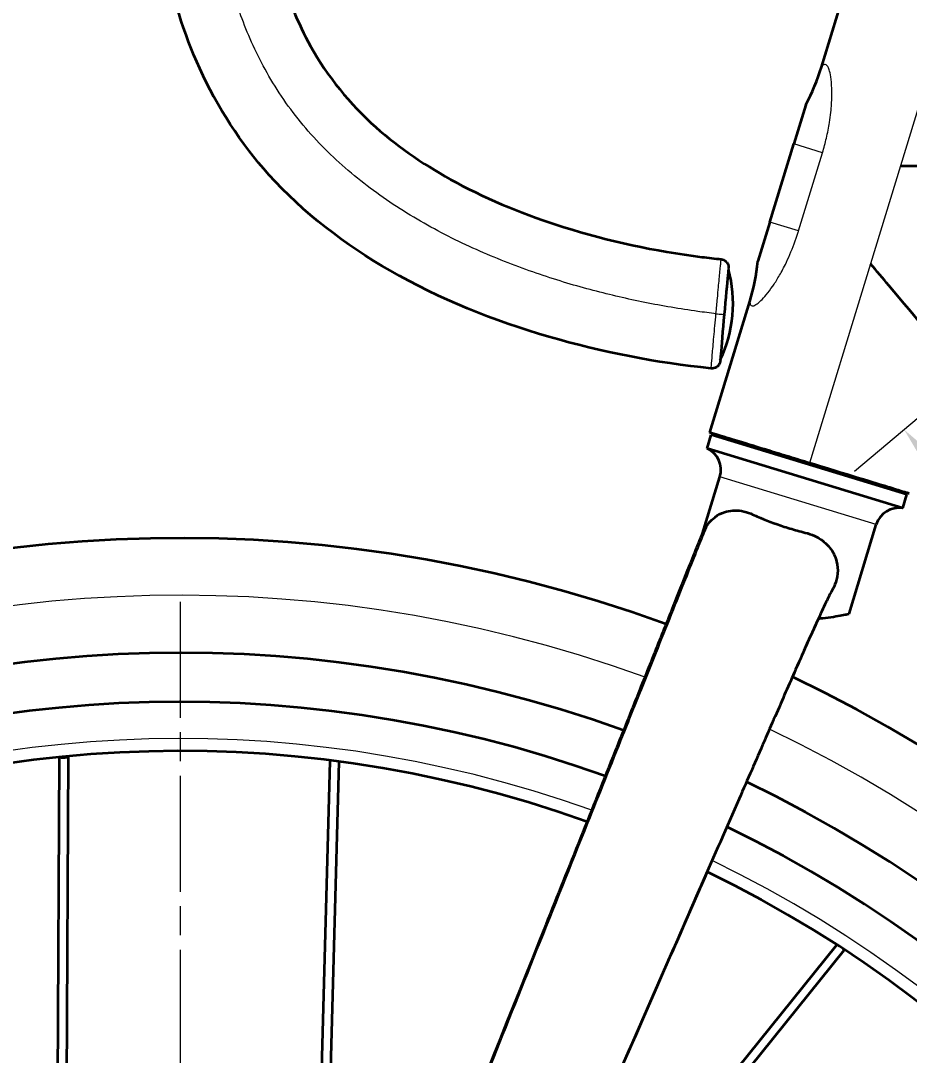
# Model space of a CAD drawing. Header units: millimetres. Extents: x 103 to 2059, y 115 to 1460.
# Drawn here: x 585.8 to 803, y 883.1 to 1135.9 of the extents above; entities that cross this region are included whole.
import ezdxf

# ---------------------------------------------------------------- set-up
doc = ezdxf.new("R2010")
doc.units = ezdxf.units.MM
doc.header["$LTSCALE"] = 5
doc.linetypes.add('CHAIN', pattern=[0.3543, 0.2362, -0.0295, 0.0591, -0.0295])
for name, color, linetype, lineweight in [('Center Mark (ISO)', 7, 'Continuous', 9), ('Dimension (ISO)', 7, 'Continuous', 9), ('Visible (ISO)', 7, 'Continuous', 35), ('Visible Narrow (ISO)', 7, 'Continuous', 9)]:
    doc.layers.add(name, color=color, linetype=linetype, lineweight=lineweight)
doc.styles.add('Note Text (ISO)', font='tahoma.ttf')
doc.dimstyles.new('Default (ISO)', dxfattribs={"dimscale": 5, "dimtxt": 3.5, "dimasz": 2.5, "dimexe": 3.175, "dimexo": 0, "dimgap": 0.762, "dimtad": 1, "dimdec": 1, "dimrnd": 1e-08, "dimzin": 4, "dimtxsty": 'Note Text (ISO)', "dimcen": 0.09, "dimdle": 10, "dimclrd": 256, "dimclre": 256, "dimclrt": 256, "dimadec": 0, "dimazin": 0, "dimtfac": 1.001486, "dimtmove": 0, "dimatfit": 3, "dimfxl": 0, "dimtolj": 1, "dimtzin": 0, "dimlwd": -1, "dimlwe": -1, "dimarcsym": 0})

# ---------------------------------------------------------------- blocks, each defined once
blk = doc.blocks.new('*D7')
at = {"layer": 'Defpoints', "color": 0}
for p in [(805.44, 1039.02), (801.76, 1035.93), (1170.31, 605.02)]:
    blk.add_point(p, dxfattribs=at)
at = {"layer": 'Dimension (ISO)'}
for p, q in [((805.44, 1039.02), (789.61, 1025.71)), ((1158.59, 611.5), (809.81, 1026.36)), ((1170.31, 605.02), (1154.49, 591.71))]:
    blk.add_line(p, q, dxfattribs=at)
for points in [[(811.4, 1027.7), (808.21, 1025.02), (801.76, 1035.93)], [(1160.19, 612.84), (1157, 610.16), (1166.64, 601.93)]]:
    blk.add_solid(points, dxfattribs=at)
at = {"layer": 'Dimension (ISO)', "insert": (953.45, 897.37), "char_height": 17.5, "attachment_point": 1, "rotation": 310.0545, "style": 'Note Text (ISO)'}
blk.add_mtext('\\A1;\\fTahoma|b0|i0;{\\H17.5000;(469,0) - 567,0}', dxfattribs=at)
blk = doc.blocks.new('*D14')
at = {"layer": 'Defpoints', "color": 0}
for p in [(227.82, 1142.44), (813.68, 1142.44), (292.28, 661.37)]:
    blk.add_point(p, dxfattribs=at)
at = {"layer": 'Dimension (ISO)'}
for p, q in [((813.68, 1142.44), (211.94, 1142.44)), ((227.82, 673.87), (227.82, 1129.94)), ((292.28, 661.37), (211.94, 661.37))]:
    blk.add_line(p, q, dxfattribs=at)
for points in [[(225.74, 1129.94), (229.9, 1129.94), (227.82, 1142.44)], [(225.74, 673.87), (229.9, 673.87), (227.82, 661.37)]]:
    blk.add_solid(points, dxfattribs=at)
at = {"layer": 'Dimension (ISO)', "insert": (201.76, 873.19), "char_height": 17.5, "attachment_point": 1, "rotation": 90, "style": 'Note Text (ISO)'}
blk.add_mtext('\\A1;481,1', dxfattribs=at)
blk = doc.blocks.new('*D17')
at = {"layer": 'Defpoints', "color": 0}
for p in [(178.7, 1142.44), (813.68, 1142.44), (1641.2, 312.94)]:
    blk.add_point(p, dxfattribs=at)
at = {"layer": 'Dimension (ISO)'}
for p, q in [((813.68, 1142.44), (162.83, 1142.44)), ((178.7, 325.44), (178.7, 1129.94)), ((1641.2, 312.94), (162.83, 312.94))]:
    blk.add_line(p, q, dxfattribs=at)
for points in [[(176.62, 1129.94), (180.79, 1129.94), (178.7, 1142.44)], [(176.62, 325.44), (180.79, 325.44), (178.7, 312.94)]]:
    blk.add_solid(points, dxfattribs=at)
at = {"layer": 'Dimension (ISO)', "insert": (152.64, 698.83), "char_height": 17.5, "attachment_point": 1, "rotation": 90, "style": 'Note Text (ISO)'}
blk.add_mtext('\\A1;829,5', dxfattribs=at)
blk = doc.blocks.new('*D18')
at = {"layer": 'Defpoints', "color": 0}
for p in [(129.29, 1279.41), (1543.27, 1279.41), (1641.2, 312.94)]:
    blk.add_point(p, dxfattribs=at)
at = {"layer": 'Dimension (ISO)'}
for p, q in [((1543.27, 1279.41), (113.41, 1279.41)), ((129.29, 325.44), (129.29, 1266.91)), ((1641.2, 312.94), (113.41, 312.94))]:
    blk.add_line(p, q, dxfattribs=at)
for points in [[(127.2, 1266.91), (131.37, 1266.91), (129.29, 1279.41)], [(127.2, 325.44), (131.37, 325.44), (129.29, 312.94)]]:
    blk.add_solid(points, dxfattribs=at)
at = {"layer": 'Dimension (ISO)', "insert": (103.27, 780.31), "char_height": 17.5, "attachment_point": 1, "rotation": 90, "style": 'Note Text (ISO)'}
blk.add_mtext('\\A1;966,5', dxfattribs=at)

msp = doc.modelspace()

# ---------------------------------------------------------------- linework, layer by layer
at = {"layer": 'Center Mark (ISO)', "linetype": 'CHAIN', "ltscale": 23.990969}
msp.add_line((624.78, 993.87), (624.78, 328.87), dxfattribs=at)
at = {"layer": 'Visible (ISO)'}
for p, q in [((781.55, 1124.56), (789.29, 1149.89)), ((777.68, 1115.33), (774.76, 1105.77)), ((768.91, 1086.64), (774.76, 1105.77)), ((768.91, 1086.64), (765.99, 1077.08)), ((758.79, 1075.12), (758.79, 1075.12)), ((758.8, 1075.12), (758.8, 1075.12)), ((754.24, 1035.23), (764.04, 1067.27)), ((756.82, 1053.01), (756.82, 1053.01)), ((754.6, 1050.91), (754.6, 1050.91)), ((754.6, 1050.91), (754.6, 1050.91)), ((753.58, 1031.35), (754.6, 1034.7)), ((802.42, 1020.08), (754.6, 1034.7)), ((755.34, 1034.89), (755.22, 1034.51)), ((801.39, 1016.74), (753.58, 1031.35)), ((752.45, 1010.57), (756.69, 1024.44)), ((801.39, 1016.74), (802.42, 1020.08)), ((801.91, 1020.66), (801.79, 1020.27)), ((788.28, 990.94), (794.94, 1012.75)), ((595.18, 955.88), (594.19, 727.53)), ((597.38, 955.99), (596.38, 725.68)), ((656.43, 770.36), (661.46, 954.97)), ((658.79, 776.26), (663.65, 954.8)), ((695.32, 794.77), (787.05, 908.79)), ((698.68, 802.47), (785.27, 910.08))]:
    msp.add_line(p, q, dxfattribs=at)
for centre, radius, start, end in [((733.73, 1139.17), 50, 331.5217, 343), ((716.22, 1081.89), 50, 343, 354.4783), ((728.13, 1066.73), 31.8, 334.4359, 15.289), ((751.19, 1026.12), 5.75, 343, 65.5053), ((800.44, 1011.06), 5.75, 80.4947, 163), ((624.78, 661.37), 348, 70.0335, 64.5287), ((624.78, 661.37), 320, 70.1929, 64.3678), ((624.78, 661.37), 320, 70.1929, 64.3678), ((624.78, 661.37), 308, 70.2702, 64.2893), ((624.78, 661.37), 296, 70.3537, 64.2049)]:
    msp.add_arc(centre, radius, start, end, dxfattribs=at)
for centre, major_axis, ratio, start_param, end_param in [((757.81, 1064.06), (-0.99, -11.06), 0.004287, 3.130081, 6.294697), ((596.28, 955.99), (1.1, 0), 0.112757, 3.879313, 7.00709), ((662.56, 954.94), (-1.1, 0.03), 0.132967, 5.640382, 6.283185), ((786.2, 909.48), (0.857, -0.69), 0.112757, 0, 0.723905)]:
    msp.add_ellipse(centre, major_axis=major_axis, ratio=ratio, start_param=start_param, end_param=end_param, dxfattribs=at)
for points, knots in [([(754.6, 1050.91), (741.19, 1052.26), (727.86, 1054.87), (701.46, 1062.55), (688.25, 1067.83), (665.18, 1081.08), (654.92, 1088.89), (639.58, 1105.9), (633.86, 1114.79), (625.66, 1132.79), (622.79, 1142), (620.77, 1156.02), (620.47, 1160.75), (620.94, 1169.26), (621.53, 1173.08), (623.35, 1179.28), (624.34, 1181.76), (627.6, 1187.98), (630.34, 1191.55), (636.34, 1197.17), (639.54, 1199.41), (642.91, 1201.27)], [0, 0, 0, 0, 4.042055, 4.042055, 8.251712, 8.251712, 12.031762, 12.031762, 15.139684, 15.139684, 17.990448, 17.990448, 19.40632, 19.40632, 20.555748, 20.555748, 21.351381, 21.351381, 22.666687, 22.666687, 23.821599, 23.821599, 23.821599, 23.821599]), ([(655.83, 1177.79), (654.77, 1177.21), (653.75, 1176.56), (651.92, 1175.13), (651.1, 1174.35), (649.5, 1172.31), (648.82, 1170.96), (647.95, 1168.29), (647.7, 1166.96), (647.3, 1163.49), (647.31, 1161.32), (647.7, 1155.3), (648.41, 1151.45), (651.05, 1141.44), (653.53, 1135.33), (660.75, 1122.26), (666.25, 1115.51), (678.5, 1104.62), (685.19, 1100.16), (700.55, 1091.88), (709.46, 1088.3), (729.52, 1082.01), (740.87, 1079.57), (753.87, 1077.93), (755.45, 1077.75), (757.04, 1077.59)], [0, 0, 0, 0, 0.363338, 0.363338, 0.703097, 0.703097, 1.155748, 1.155748, 1.563605, 1.563605, 2.218306, 2.218306, 3.391499, 3.391499, 5.35268, 5.35268, 7.902578, 7.902578, 10.287649, 10.287649, 13.144555, 13.144555, 16.598427, 16.598427, 17.076187, 17.076187, 17.076187, 17.076187]), ([(800.83, 1100.41), (804.23, 1100.41), (807.4, 1100.42), (810.29, 1100.42), (816.79, 1100.42), (822.08, 1100.41), (826.69, 1100.41), (826.86, 1100.41), (827.02, 1100.41), (827.19, 1100.41)], [1, 1, 1, 1, 1.0857773, 1.0857773, 1.0857773, 1.2787857, 1.2787857, 1.2787857, 1.2857296, 1.2857296, 1.2857296, 1.2857296]), ([(757.04, 1077.59), (757.25, 1077.57), (757.47, 1077.51), (757.86, 1077.34), (758.04, 1077.22), (758.35, 1076.93), (758.49, 1076.76), (758.64, 1076.48), (758.68, 1076.38), (758.75, 1076.19), (758.78, 1076.1), (758.81, 1075.93), (758.82, 1075.86), (758.83, 1075.77), (758.83, 1075.74), (758.84, 1075.68), (758.84, 1075.65), (758.84, 1075.6), (758.84, 1075.58), (758.84, 1075.53), (758.84, 1075.51), (758.84, 1075.43), (758.83, 1075.39), (758.83, 1075.32), (758.83, 1075.31), (758.83, 1075.31)], [0.0000519, 0.0000519, 0.0000519, 0.0000519, 0.0649038, 0.0649038, 0.1286315, 0.1286315, 0.1923824, 0.1923824, 0.2237129, 0.2237129, 0.2538037, 0.2538037, 0.2759228, 0.2759228, 0.2870198, 0.2870198, 0.3024493, 0.3024493, 0.3199092, 0.3199092, 0.3518506, 0.3518506, 0.4441096, 0.4441096, 0.4557022, 0.4557022, 0.4557022, 0.4557022]), ([(757.04, 1077.59), (757.25, 1077.57), (757.47, 1077.51), (757.86, 1077.34), (758.04, 1077.22), (758.35, 1076.93), (758.49, 1076.76), (758.64, 1076.48), (758.68, 1076.38), (758.75, 1076.19), (758.78, 1076.1), (758.81, 1075.93), (758.82, 1075.86), (758.83, 1075.77), (758.83, 1075.74), (758.84, 1075.68), (758.84, 1075.65), (758.84, 1075.6), (758.84, 1075.58), (758.84, 1075.53), (758.84, 1075.51), (758.84, 1075.43), (758.83, 1075.39), (758.83, 1075.32), (758.83, 1075.32), (758.83, 1075.31)], [0, 0, 0, 0, 0.064904, 0.064904, 0.1286319, 0.1286319, 0.1923829, 0.1923829, 0.2237133, 0.2237133, 0.2538027, 0.2538027, 0.2759172, 0.2759172, 0.2870127, 0.2870127, 0.3024438, 0.3024438, 0.319907, 0.319907, 0.3518561, 0.3518561, 0.4441474, 0.4441474, 0.45181, 0.45181, 0.45181, 0.45181]), ([(814.93, 1051.04), (810.26, 1056.59), (805.04, 1062.8), (797.98, 1071.2), (796.57, 1072.88), (795.09, 1074.64), (793.52, 1076.5)], [-1.3656574, -1.3656574, -1.3656574, -1.3656574, -1.0608605, -1.0608605, -1.0608605, -1, -1, -1, -1]), ([(756.83, 1053.04), (756.82, 1052.91), (756.81, 1052.82), (756.79, 1052.68), (756.79, 1052.65), (756.77, 1052.53), (756.76, 1052.5), (756.74, 1052.43), (756.74, 1052.41), (756.72, 1052.33), (756.7, 1052.28), (756.66, 1052.17), (756.64, 1052.11), (756.57, 1051.96), (756.51, 1051.86), (756.35, 1051.63), (756.24, 1051.5), (755.94, 1051.25), (755.76, 1051.13), (755.37, 1050.97), (755.16, 1050.92), (754.83, 1050.89), (754.71, 1050.9), (754.6, 1050.91)], [1.5008413, 1.5008413, 1.5008413, 1.5008413, 1.6467918, 1.6467918, 1.7328006, 1.7328006, 1.7541081, 1.7541081, 1.7650232, 1.7650232, 1.7835553, 1.7835553, 1.8021296, 1.8021296, 1.8353714, 1.8353714, 1.8881027, 1.8881027, 1.9507584, 1.9507584, 2.0144721, 2.0144721, 2.049776, 2.049776, 2.049776, 2.049776]), ([(778.63, 1027.77), (776.98, 1028.28), (775.34, 1028.78), (772.07, 1029.78), (770.45, 1030.27), (766.09, 1031.61), (763.54, 1032.39), (759.08, 1033.75), (757.25, 1034.31), (754.85, 1035.04), (754.24, 1035.23), (754.24, 1035.23)], [-4.015656, -4.015656, -4.015656, -4.015656, -3.500028, -3.500028, -2.967517, -2.967517, -2.009185, -2.009185, -0.985797, -0.985797, -0.000001, -0.000001, -0.000001, -0.000001]), ([(803.01, 1020.32), (802.99, 1020.33), (802.98, 1020.33), (802.73, 1020.41), (802.54, 1020.47), (801.84, 1020.68), (801.18, 1020.88), (799.16, 1021.49), (797.66, 1021.96), (793.24, 1023.31), (790.38, 1024.18), (783.65, 1026.24), (780.11, 1027.32), (778.63, 1027.77)], [0.000001, 0.000001, 0.000001, 0.000001, 0.259298, 0.259298, 0.486473, 0.486473, 0.898932, 0.898932, 1.458534, 1.458534, 2.279474, 2.279474, 3.614757, 3.614757, 3.614757, 3.614757]), ([(754.05, 1013.16), (754.82, 1014.08), (756.03, 1015.2), (759.16, 1016.23), (760.57, 1016.32), (763.65, 1015.81), (765.04, 1015.08), (767.88, 1013.86), (770.12, 1013), (773.65, 1011.85), (774.86, 1011.49), (777.35, 1010.82), (778.84, 1010.56), (781.69, 1009), (782.72, 1008.15), (784.38, 1006.1), (784.95, 1004.94), (785.48, 1002.79), (785.56, 1001.8), (785.37, 999.74), (785.12, 998.86), (784.58, 997.47), (784.28, 996.86), (783.92, 996.28)], [0, 0, 0, 0, 0.612058, 0.612058, 1.053982, 1.053982, 1.572656, 1.572656, 2.930172, 2.930172, 3.623251, 3.623251, 4.360949, 4.360949, 4.901179, 4.901179, 5.461122, 5.461122, 5.888863, 5.888863, 6.317283, 6.317283, 6.692096, 6.692096, 6.692096, 6.692096]), ([(623.85, 688.87), (636.99, 721.73), (650.12, 754.58), (680.25, 829.95), (697.24, 872.47), (719.9, 929.15), (725.57, 943.32), (733.12, 962.21), (735.01, 966.94), (738.53, 975.75), (740.19, 979.89), (743.31, 987.71), (744.81, 991.46), (747.46, 998.09), (748.64, 1001.03), (750.53, 1005.78), (751.27, 1007.62), (751.95, 1009.32), (752.11, 1009.72), (752.31, 1010.22), (752.24, 1010.03), (752.24, 1010.04)], [0, 0, 0, 0, 10.619093, 10.619093, 24.358481, 24.358481, 28.938277, 28.938277, 30.464877, 30.464877, 31.785052, 31.785052, 33.109993, 33.109993, 34.434723, 34.434723, 35.771817, 35.771817, 36.400817, 36.400817, 37.030154, 37.030154, 37.030154, 37.030154]), ([(783.93, 996.28), (783.93, 996.28), (783.86, 996.17), (783.6, 995.69), (783.35, 995.19), (782.52, 993.5), (781.83, 992.05), (780.04, 988.14), (778.83, 985.46), (776.07, 979.25), (774.45, 975.59), (771.09, 967.92), (769.3, 963.82), (765.5, 955.12), (763.46, 950.45), (755.29, 931.77), (749.16, 917.77), (724.64, 861.76), (706.25, 819.75), (680.73, 761.44), (673.59, 745.14), (662.89, 720.69), (659.32, 712.54), (653.97, 700.31), (652.18, 696.24), (649.51, 690.13), (648.62, 688.09), (647.28, 685.03), (646.83, 684.01), (646.16, 682.48), (645.94, 681.98), (645.45, 680.86), (645.32, 680.57), (645.06, 679.96)], [0.056808, 0.056808, 0.056808, 0.056808, 0.395315, 0.395315, 0.967833, 0.967833, 1.926236, 1.926236, 3.141481, 3.141481, 4.45555, 4.45555, 5.778486, 5.778486, 7.3075, 7.3075, 11.894534, 11.894534, 25.655607, 25.655607, 30.995657, 30.995657, 33.665682, 33.665682, 35.000694, 35.000694, 35.6682, 35.6682, 36.001954, 36.001954, 36.16883, 36.16883, 36.367641, 36.367641, 36.367641, 36.367641]), ([(780.81, 989.82), (779.85, 987.73), (778.73, 985.23), (776.55, 980.33), (775.51, 977.99), (774.43, 975.54)], [2.019183, 2.019183, 2.019183, 2.019183, 3.141481, 3.141481, 4.015791, 4.015791, 4.015791, 4.015791]), ([(780.81, 989.82), (781.16, 989.85), (781.51, 989.88), (782.78, 990.01), (783.68, 990.13), (785.27, 990.37), (785.98, 990.5), (787.12, 990.71), (787.56, 990.79), (788.14, 990.91), (788.28, 990.94), (788.28, 990.94)], [1.413208, 1.413208, 1.413208, 1.413208, 1.548667, 1.548667, 1.934185, 1.934185, 2.319702, 2.319702, 2.705219, 2.705219, 3.090737, 3.090737, 3.090737, 3.090737]), ([(753.58, 927.87), (750.07, 919.84), (746.55, 911.8), (728.25, 870), (713.47, 836.24), (698.68, 802.47)], [9.262812, 9.262812, 9.262812, 9.262812, 11.894534, 11.894534, 22.956033, 22.956033, 22.956033, 22.956033])]:
    msp.add_open_spline(points, degree=3, knots=knots, dxfattribs=at)
for points in [[(795.16, 1022.72), (796.22, 1022.4), (797.17, 1022.11), (798, 1021.85)], [(798.96, 1021.56), (798.64, 1021.65), (798.32, 1021.75), (798, 1021.85)], [(801.91, 1020.66), (801.96, 1020.64), (802.01, 1020.63), (802.05, 1020.61)], [(803.01, 1020.32), (802.68, 1020.42), (802.34, 1020.52), (802.01, 1020.63)], [(752.31, 1010.23), (752.67, 1011.14), (753.15, 1012), (753.75, 1012.78)], [(753.75, 1012.78), (753.84, 1012.91), (753.94, 1013.03), (754.05, 1013.16)]]:
    msp.add_open_spline(points, degree=3, dxfattribs=at)
at = {"layer": 'Visible Narrow (ISO)'}
for p, q in [((813.68, 1142.44), (800.83, 1100.41)), ((781.78, 1103.62), (774.76, 1105.77)), ((775.94, 1084.5), (781.78, 1103.62)), ((800.83, 1100.41), (793.52, 1076.5)), ((775.94, 1084.5), (768.91, 1086.64)), ((793.52, 1076.5), (778.63, 1027.77)), ((757.76, 1064.06), (757.76, 1064.06)), ((780.12, 1032.65), (780.12, 1032.65)), ((794.94, 1012.75), (756.69, 1024.44))]:
    msp.add_line(p, q, dxfattribs=at)
for radius, start, end in [(334.04, 70.1096, 64.453), (299.03, 70.332, 64.2268)]:
    msp.add_arc((624.78, 661.37), radius, start, end, dxfattribs=at)
for points, knots in [([(755.76, 1064.28), (754.27, 1064.45), (752.78, 1064.64), (749.12, 1065.14), (744.8, 1065.81), (738.36, 1067), (732.05, 1068.37), (725.81, 1069.92), (719.38, 1071.72), (712.68, 1073.85), (705.83, 1076.31), (698.91, 1079.12), (692.03, 1082.28), (685.23, 1085.84), (678.5, 1089.85), (671.98, 1094.31), (665.83, 1099.17), (660.06, 1104.5), (654.75, 1110.3), (649.99, 1116.57), (645.9, 1123.17), (642.53, 1129.8), (639.83, 1136.32), (637.73, 1142.67), (636.18, 1148.83), (635.15, 1154.86), (634.65, 1160.72), (634.73, 1166.38), (635.34, 1170.78), (636.18, 1174), (636.84, 1175.88), (637.44, 1177.29), (638.1, 1178.64), (638.99, 1180.22), (640.15, 1181.9), (641.81, 1183.9), (644.03, 1186.03), (645.95, 1187.44), (647.95, 1188.75), (649, 1189.36), (650.07, 1189.91)], [0, 0, 0, 0, 0.021838, 0.021838, 0.053392, 0.084945, 0.116499, 0.148053, 0.179606, 0.21116, 0.242713, 0.274267, 0.305821, 0.337374, 0.368928, 0.400482, 0.432035, 0.463589, 0.495142, 0.526696, 0.55825, 0.589803, 0.621357, 0.65291, 0.684464, 0.716018, 0.747571, 0.779125, 0.810678, 0.826455, 0.842232, 0.85012, 0.858009, 0.873786, 0.889563, 0.905339, 0.936893, 0.968447, 0.968447, 1, 1, 1, 1]), ([(781.78, 1103.62), (782.15, 1104.82), (782.47, 1106.02), (783.06, 1108.52), (783.3, 1109.79), (783.63, 1111.84), (783.74, 1112.67), (783.98, 1114.88), (784.06, 1116.14), (784.1, 1118.01), (784.09, 1118.71), (784.03, 1120.45), (783.93, 1121.37), (783.7, 1122.85), (783.56, 1123.43), (783.19, 1124.56), (782.94, 1124.95), (782.55, 1125.2), (782.41, 1125.23), (782.15, 1125.17), (782.02, 1125.09), (781.8, 1124.9), (781.71, 1124.78), (781.58, 1124.61), (781.55, 1124.56), (781.55, 1124.56)], [-25.520889, -25.520889, -25.520889, -25.520889, -25.146249, -25.146249, -24.724372, -24.724372, -24.412186, -24.412186, -23.84383, -23.84383, -23.456873, -23.456873, -22.777875, -22.777875, -22.135423, -22.135423, -21.180113, -21.180113, -20.657241, -20.657241, -20.134391, -20.134391, -19.617993, -19.617993, -19.141747, -19.141747, -19.141747, -19.141747]), ([(764.04, 1067.27), (764.04, 1067.27), (764.03, 1067.17), (764.05, 1066.87), (764.08, 1066.68), (764.24, 1066.34), (764.38, 1066.2), (764.83, 1066.16), (765.14, 1066.25), (765.86, 1066.7), (766.27, 1067.02), (767.53, 1068.24), (768.49, 1069.36), (770.09, 1071.69), (770.59, 1072.47), (771.62, 1074.22), (772.16, 1075.22), (773.08, 1077.08), (773.45, 1077.88), (774.54, 1080.39), (775.24, 1082.26), (775.88, 1084.29), (775.91, 1084.39), (775.94, 1084.5)], [-25.517648, -25.517648, -25.517648, -25.517648, -24.919152, -24.919152, -24.302736, -24.302736, -23.544968, -23.544968, -22.787136, -22.787136, -22.117814, -22.117814, -21.006178, -21.006178, -20.542448, -20.542448, -20.082855, -20.082855, -19.772221, -19.772221, -19.168407, -19.168407, -19.136929, -19.136929, -19.136929, -19.136929]), ([(755.76, 1064.28), (755.89, 1065.66), (756, 1066.9), (756.2, 1069.06), (756.29, 1069.97), (756.43, 1071.49), (756.49, 1072.1), (756.56, 1072.82), (756.58, 1073.03), (756.6, 1073.31), (756.61, 1073.39), (756.62, 1073.51), (756.63, 1073.56), (756.63, 1073.63), (756.63, 1073.65), (756.64, 1073.67), (756.64, 1073.68), (756.64, 1073.68), (756.64, 1073.68), (756.7, 1074.36), (756.76, 1074.95), (756.86, 1075.95), (756.9, 1076.36), (756.97, 1076.99), (756.99, 1077.22), (757.02, 1077.45), (757.02, 1077.5), (757.03, 1077.56), (757.03, 1077.57), (757.04, 1077.58), (757.04, 1077.59), (757.04, 1077.59), (757.04, 1077.59), (757.04, 1077.59), (757.04, 1077.59), (757.04, 1077.59), (757.04, 1077.59), (757.04, 1077.59)], [0, 0, 0, 0, 0.0625, 0.0625, 0.125, 0.125, 0.1875, 0.1875, 0.21875, 0.21875, 0.234375, 0.234375, 0.2421875, 0.2460938, 0.2480469, 0.2490234, 0.2498779, 0.2498779, 0.25, 0.25, 0.3125, 0.3125, 0.375, 0.375, 0.4375, 0.4375, 0.46875, 0.46875, 0.484375, 0.484375, 0.4921875, 0.4960938, 0.4980469, 0.4980469, 0.5, 0.5, 0.5006245, 0.5006245, 0.5006245, 0.5006245]), ([(757.76, 1064.06), (757.89, 1065.55), (758.03, 1067.04), (758.28, 1069.79), (758.4, 1071.05), (758.6, 1073.15), (758.68, 1073.99), (758.79, 1075.13), (758.83, 1075.43), (758.84, 1075.42), (758.83, 1075.31), (758.81, 1075.08)], [0, 0, 0, 0, 0.125, 0.125, 0.25, 0.25, 0.375, 0.375, 0.5, 0.5, 0.5779721, 0.5779721, 0.5779721, 0.5779721]), ([(758.76, 1074.8), (758.77, 1074.84), (758.77, 1074.87), (758.79, 1075.04), (758.8, 1075.11), (758.8, 1075.12), (758.8, 1075.12), (758.8, 1075.12)], [0.42496504, 0.42496504, 0.42496504, 0.42496504, 0.4375, 0.4375, 0.5, 0.5, 0.50125713, 0.50125713, 0.50125713, 0.50125713]), ([(758.49, 1071.96), (758.53, 1072.44), (758.57, 1072.87), (758.62, 1073.41), (758.64, 1073.55), (758.65, 1073.69)], [0.25296942, 0.25296942, 0.25296942, 0.25296942, 0.3125, 0.3125, 0.3370929, 0.3370929, 0.3370929, 0.3370929]), ([(754.6, 1050.91), (754.59, 1050.91), (754.61, 1051.16), (754.69, 1052.26), (754.76, 1053.12), (754.91, 1054.87), (754.97, 1055.52), (755.1, 1056.98), (755.17, 1057.77), (755.32, 1059.48), (755.4, 1060.39), (755.58, 1062.29), (755.67, 1063.28), (755.76, 1064.28)], [0.5007187, 0.5007187, 0.5007187, 0.5007187, 0.625, 0.625, 0.75, 0.75, 0.8125, 0.8125, 0.875, 0.875, 0.9375, 0.9375, 1, 1, 1, 1]), ([(755.76, 1064.28), (756.02, 1064.26), (756.28, 1064.23), (756.76, 1064.18), (756.99, 1064.16), (757.36, 1064.12), (757.51, 1064.1), (757.71, 1064.08), (757.76, 1064.07), (757.76, 1064.06)], [0, 0, 0, 0, 0.25, 0.25, 0.5, 0.5, 0.75, 0.75, 0.9999998, 0.9999998, 0.9999998, 0.9999998]), ([(756.83, 1053.03), (756.81, 1052.82), (756.79, 1052.72), (756.78, 1052.72), (756.8, 1053.01), (756.89, 1054.15), (756.96, 1054.99), (757.14, 1057.09), (757.25, 1058.35), (757.5, 1061.1), (757.63, 1062.58), (757.76, 1064.06)], [0.4244669, 0.4244669, 0.4244669, 0.4244669, 0.5001828, 0.5001828, 0.6251371, 0.6251371, 0.7500914, 0.7500914, 0.8750457, 0.8750457, 1, 1, 1, 1]), ([(757.76, 1064.06), (757.72, 1063.59), (757.66, 1062.87), (757.59, 1062.14), (757.57, 1061.87), (757.56, 1061.83), (757.56, 1061.8)], [0, 0, 0, 0, 0.25, 0.375, 0.375, 0.3931337, 0.3931337, 0.3931337, 0.3931337]), ([(753.75, 1012.78), (753.75, 1012.78), (753.74, 1012.78), (753.74, 1012.78), (753.74, 1012.77), (753.74, 1012.77), (753.74, 1012.77), (753.73, 1012.75), (753.55, 1012.3), (753.17, 1011.38), (752.99, 1010.93), (752.76, 1010.36), (752.49, 1009.69), (752.23, 1009.03), (751.93, 1008.28), (751.59, 1007.44), (750.89, 1005.7), (750.03, 1003.56), (749.04, 1001.1), (748.08, 998.7), (746.99, 995.99), (745.82, 993.06), (744.61, 990.05), (743.36, 986.92), (742.06, 983.7), (740.8, 980.55), (739.5, 977.31), (738.19, 974.02), (736.47, 969.74), (734.76, 965.48), (733.07, 961.26), (730.16, 954.01), (727.29, 946.85), (724.45, 939.76), (720.27, 929.34), (716.14, 919.04), (712.01, 908.75), (707.99, 898.7), (703.96, 888.66), (699.9, 878.55), (674.55, 815.32), (649.2, 752.09), (623.85, 688.87)], [0, 0, 0, 0, 0.00206, 0.00206, 0.00206, 0.003091, 0.003091, 0.003091, 0.031257, 0.031257, 0.031257, 0.045169, 0.045169, 0.045169, 0.058744, 0.058744, 0.058744, 0.086911, 0.086911, 0.086911, 0.114398, 0.114398, 0.114398, 0.142565, 0.142565, 0.142565, 0.170052, 0.170052, 0.170052, 0.205916, 0.205916, 0.205916, 0.267591, 0.267591, 0.267591, 0.35824, 0.35824, 0.35824, 0.446701, 0.446701, 0.446701, 1, 1, 1, 1])]:
    msp.add_open_spline(points, degree=3, knots=knots, dxfattribs=at)
msp.add_open_spline([(754.6, 1050.91), (754.6, 1050.91), (754.6, 1050.91), (754.6, 1050.91)], degree=3, dxfattribs=at)

# ---------------------------------------------------------------- dimensions: what is measured, and where the dimension line sits
at = {"layer": 'Dimension (ISO)'}
for base, p1, p2, picture, middle in [((129.29, 1279.41), (1641.2, 312.94), (1543.27, 1279.41), '*D18', (129.29, 809.21)), ((178.7, 1142.44), (1641.2, 312.94), (813.68, 1142.44), '*D17', (178.7, 727.69)), ((227.82, 1142.44), (292.28, 661.37), (813.68, 1142.44), '*D14', (227.82, 901.9))]:
    dim = msp.add_linear_dim(base=base, p1=p1, p2=p2, angle=90, dimstyle='Default (ISO)', override={"dimgap": 0.762, "dimdec": 1, "dimtol": 0, "dimlim": 0, "dimtp": 0, "dimtm": 0, "dimtdec": 2, "dimtofl": 0, "dimatfit": 1}, dxfattribs=at)
    dim.commit()
    dim.dimension.update_dxf_attribs({"geometry": picture, "text_midpoint": middle, "dimtype": 160})
dim = msp.add_linear_dim(base=(801.76, 1035.93), p1=(1170.31, 605.02), p2=(805.44, 1039.02), angle=130.0545, text='\\fTahoma|b0|i0;{\\H17.5000;(469,0) - <>}', dimstyle='Default (ISO)', override={"dimgap": 0.762, "dimdec": 1, "dimtol": 0, "dimlim": 0, "dimtp": 0, "dimtm": 0, "dimtdec": 2, "dimtofl": 0, "dimatfit": 1}, dxfattribs=at)
dim.commit()
dim.dimension.update_dxf_attribs({"geometry": '*D7', "text_midpoint": (984.2, 818.93), "dimtype": 160})

doc.saveas('drawing.dxf')
